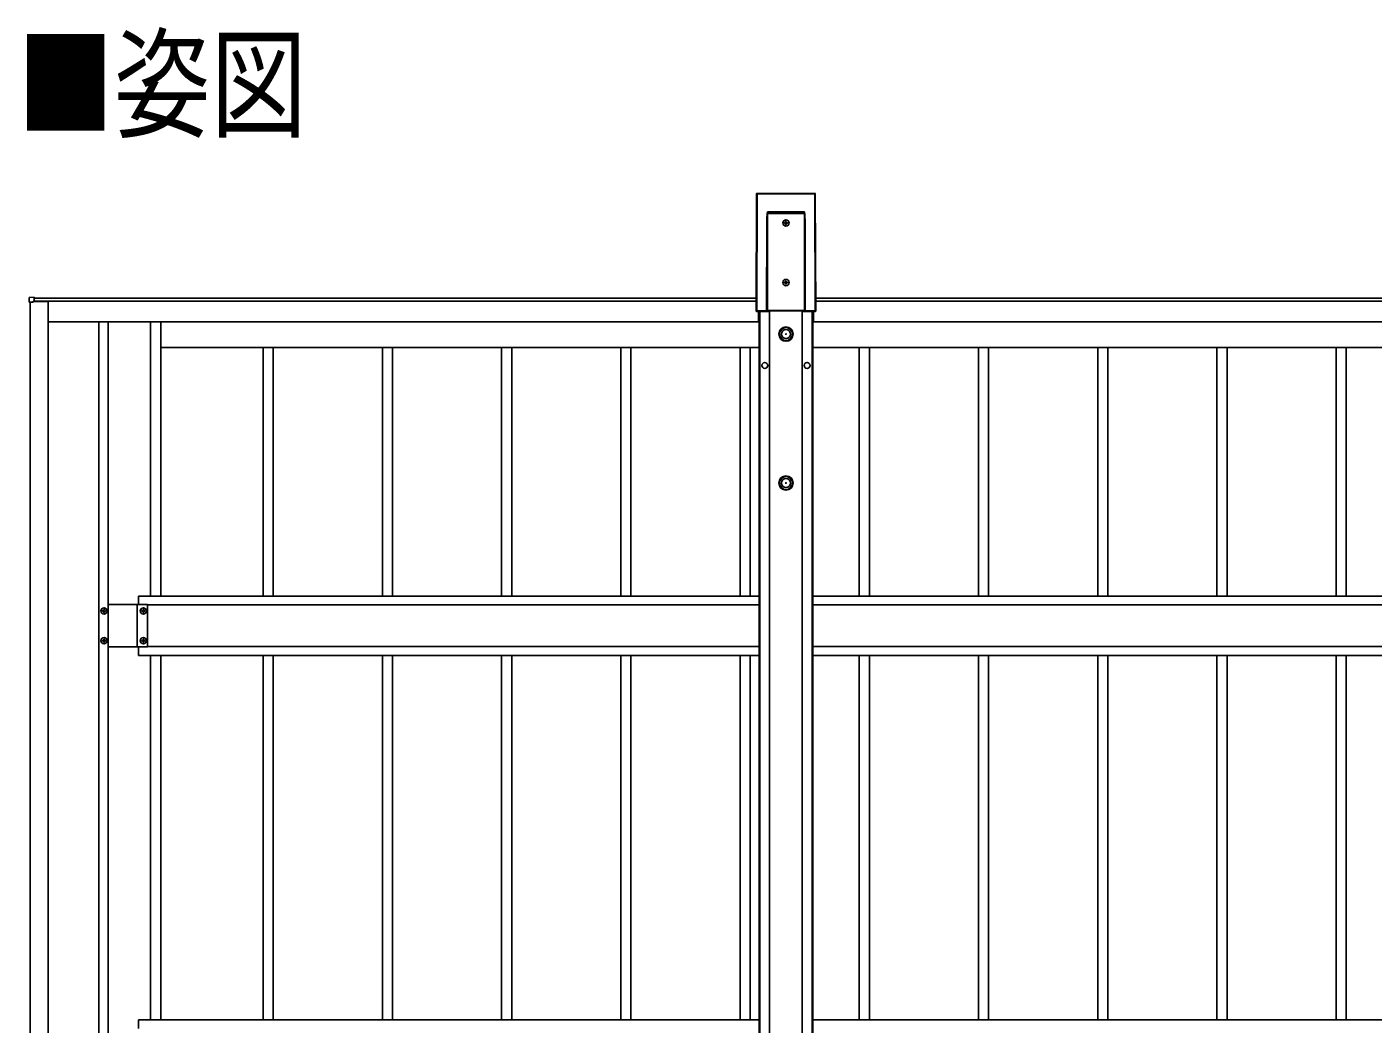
# Model space of a CAD drawing. Units: millimetres, scale not verified. Extents: x -12615 to 12615, y -8910 to 8910.
# Drawn here: x -3613 to -1355, y 575 to 2249 of the extents above; entities that cross this region are included whole.
import ezdxf
from ezdxf.enums import TextEntityAlignment as Align

# ---------------------------------------------------------------- set-up
doc = ezdxf.new("R2010")
doc.units = ezdxf.units.MM
doc.header["$LTSCALE"] = 50
doc.layers.add('0-2_USER1', color=3, linetype='Continuous')
doc.layers.add('0-5_YKK_A1', color=4, linetype='Continuous')
doc.styles.add('ＭＳ ゴシック', font='')
doc.styles.get('ＭＳ ゴシック').set_extended_font_data('MS Gothic')

msp = doc.modelspace()

# ---------------------------------------------------------------- linework, layer by layer
at = {"layer": '0-5_YKK_A1'}
for p, q in [((-2388.98, 1968.95), (-2389.61, 1771.81)), ((-2389.13, 1772.29), (-2388.5, 1968.47)), ((-2388.5, 1968.47), (-2388.98, 1968.95)), ((-2388.98, 1968.95), (-2388.98, 1968.95)), ((-2388, 1968.44), (-2388.63, 1772.26)), ((-2290.97, 1969.45), (-2388.48, 1969.45)), ((-2388.48, 1969.45), (-2388.48, 1969.44)), ((-2388.48, 1969.44), (-2388, 1968.97)), ((-2290.97, 1969.44), (-2388.48, 1969.44)), ((-2388, 1968.97), (-2291.45, 1968.97)), ((-2388, 1968.97), (-2388, 1968.44)), ((-2291.45, 1968.44), (-2388, 1968.44)), ((-2291.45, 1968.97), (-2290.97, 1969.44)), ((-2291.45, 1968.97), (-2291.45, 1968.44)), ((-2290.82, 1772.26), (-2291.45, 1968.44)), ((-2290.97, 1969.45), (-2290.97, 1969.44)), ((-2290.47, 1968.95), (-2290.95, 1968.47)), ((-2290.95, 1968.47), (-2290.32, 1772.29)), ((-2289.84, 1771.81), (-2290.47, 1968.95)), ((-2289.84, 1771.8), (-2290.47, 1968.95)), ((-2290.47, 1968.95), (-2290.47, 1968.95)), ((-2370.78, 1938.36), (-2308.67, 1938.36)), ((-2308.66, 1935.74), (-2370.78, 1935.74)), ((-2370.78, 1935.74), (-2370.78, 1772.81)), ((-2339.24, 1921.22), (-2339.24, 1922.18)), ((-2308.66, 1772.81), (-2308.66, 1935.74)), ((-2372.25, 1772.37), (-2371.78, 1919.15)), ((-2371.28, 1919.13), (-2371.75, 1772.34)), ((-2371.28, 1772.81), (-2371.28, 1919.13)), ((-2308.17, 1919.13), (-2308.17, 1772.81)), ((-2307.69, 1772.34), (-2308.17, 1919.13)), ((-2307.67, 1919.15), (-2307.2, 1772.37)), ((-2339.24, 1821.22), (-2339.24, 1822.18)), ((-3601.22, 1795.14), (-3608.75, 1794.68)), ((-3608.75, 1786.94), (-3603.04, 1786.94)), ((-3607.72, -722.09), (-3607.72, 1786.94)), ((-3603.04, 1786.94), (-3602.72, 1786.94)), ((-3602.72, 1786.94), (-3602.72, 1788.14)), ((-3577.72, 1788.12), (-3602.72, 1788.12)), ((-3602.22, 1788.12), (-3602.22, 1788.44)), ((-3601.22, 1794.64), (-3601.22, 1795.14)), ((-3601.22, 1788.74), (-3601.22, 1794.64)), ((-3601.22, 1793.62), (-2389.54, 1793.62)), ((-3601.22, 1788.62), (-2389.56, 1788.62)), ((-3599.22, 1788.6), (-2389.56, 1788.6)), ((-3599.22, 1788.6), (-3599.22, 1788.12)), ((-3577.72, -688.79), (-3577.72, 1788.12)), ((-2289.91, 1793.62), (884.46, 1793.62)), ((-2289.89, 1788.62), (884.44, 1788.62)), ((-2289.89, 1788.6), (884.44, 1788.6)), ((-2389.61, 1771.8), (-2389.61, 1771.81)), ((-2388.63, 1771.79), (-2389.11, 1771.3)), ((-2389.11, 1771.3), (-2368.35, 1771.3)), ((-2389.11, 1771.3), (-2368.35, 1771.3)), ((-2389.11, 1771.3), (-2389.11, 1771.3)), ((-2388.63, 1772.26), (-2372.25, 1772.26)), ((-2388.63, 1772.26), (-2388.63, 1771.79)), ((-2371.31, 1771.79), (-2388.63, 1771.79)), ((-2385.72, 1753.63), (-2385.72, 1771.3)), ((-2385.72, 1753.62), (-2385.72, 1771.3)), ((-2385.72, 1768.63), (-2384.72, 1768.63)), ((-2384.72, 1771.3), (-2384.72, -321.81)), ((-2383.52, 1771.3), (-2383.52, -321.81)), ((-2371.75, 1772.34), (-2371.28, 1772.81)), ((-2370.78, 1772.31), (-2371.31, 1771.79)), ((-2370.78, 1772.81), (-2308.66, 1772.81)), ((-2370.78, 1772.81), (-2370.78, 1772.31)), ((-2308.66, 1772.31), (-2370.78, 1772.31)), ((-2368.35, 1771.3), (-2368.1, 1772.19)), ((-2368.1, 1772.19), (-2311.22, 1772.19)), ((-2367.22, 1772.19), (-2367.22, -203.64)), ((-2312.22, 1772.19), (-2312.22, -203.64)), ((-2311.22, 1772.19), (-2310.97, 1771.3)), ((-2310.97, 1771.3), (-2290.34, 1771.3)), ((-2310.97, 1771.3), (-2290.34, 1771.3)), ((-2308.66, 1772.81), (-2308.66, 1772.31)), ((-2308.14, 1771.79), (-2308.66, 1772.31)), ((-2308.17, 1772.81), (-2307.69, 1772.34)), ((-2290.82, 1771.79), (-2308.14, 1771.79)), ((-2307.2, 1772.26), (-2290.82, 1772.26)), ((-2295.92, 1771.3), (-2295.92, -321.81)), ((-2294.72, 1771.3), (-2294.72, -321.81)), ((-2294.72, 1768.63), (-2293.72, 1768.63)), ((-2293.72, 1753.63), (-2293.72, 1771.3)), ((-2293.72, 1753.62), (-2293.72, 1771.3)), ((-2290.82, 1771.79), (-2290.82, 1772.26)), ((-2290.34, 1771.3), (-2290.82, 1771.79)), ((-2290.34, 1771.3), (-2290.34, 1771.3)), ((-2290.32, 1772.29), (-2289.84, 1771.8)), ((-2289.84, 1771.81), (-2289.84, 1771.8)), ((-3577.72, 1753.62), (-2385.72, 1753.62)), ((-3492.72, 1753.62), (-3492.72, -688.79)), ((-3476.72, 1753.62), (-3476.72, -688.79)), ((-3405.72, 1753.62), (-3405.72, 1293.63)), ((-3388.72, 1753.62), (-3388.72, 1293.63)), ((-2293.72, 1753.62), (888.28, 1753.62)), ((-3388.72, 1710.63), (-3201.62, 1710.63)), ((-3216.72, 1293.63), (-3216.72, 1710.63)), ((-3216.72, 1710.63), (-3001.62, 1710.63)), ((-3199.72, 1293.63), (-3199.72, 1710.63)), ((-3016.72, 1293.63), (-3016.72, 1710.63)), ((-3016.72, 1710.63), (-2801.62, 1710.63)), ((-2999.72, 1293.63), (-2999.72, 1710.63)), ((-2816.72, 1293.63), (-2816.72, 1710.63)), ((-2816.72, 1710.63), (-2601.62, 1710.63)), ((-2799.72, 1293.63), (-2799.72, 1710.63)), ((-2616.72, 1293.63), (-2616.72, 1710.63)), ((-2616.72, 1710.63), (-2401.62, 1710.63)), ((-2599.72, 1293.63), (-2599.72, 1710.63)), ((-2416.72, 1293.63), (-2416.72, 1710.63)), ((-2416.72, 1710.63), (-2384.72, 1710.63)), ((-2399.72, 1293.63), (-2399.72, 1710.63)), ((-2294.72, 1710.63), (-2201.62, 1710.63)), ((-2216.72, 1293.63), (-2216.72, 1710.63)), ((-2216.72, 1710.63), (-2001.62, 1710.63)), ((-2199.72, 1293.63), (-2199.72, 1710.63)), ((-2016.72, 1293.63), (-2016.72, 1710.63)), ((-2016.72, 1710.63), (-1801.62, 1710.63)), ((-1999.72, 1293.63), (-1999.72, 1710.63)), ((-1816.72, 1293.63), (-1816.72, 1710.63)), ((-1816.72, 1710.63), (-1601.62, 1710.63)), ((-1799.72, 1293.63), (-1799.72, 1710.63)), ((-1616.72, 1293.63), (-1616.72, 1710.63)), ((-1616.72, 1710.63), (-1401.62, 1710.63)), ((-1599.72, 1293.63), (-1599.72, 1710.63)), ((-1416.72, 1293.63), (-1416.72, 1710.63)), ((-1416.72, 1710.63), (-1201.62, 1710.63)), ((-1399.72, 1293.63), (-1399.72, 1710.63)), ((-3425.72, 1293.63), (-3425.72, 1279.13)), ((-3425.72, 1293.63), (-2384.72, 1293.63)), ((-2294.72, 1293.63), (889.28, 1293.63)), ((-3484.2, 1270.07), (-3484.2, 1271.03)), ((-3410.72, 1279.13), (-3476.72, 1279.13)), ((-3410.72, 1279.13), (-3476.72, 1279.13)), ((-3428.22, 1208.13), (-3428.22, 1279.13)), ((-3428.22, 1208.13), (-3428.22, 1279.13)), ((-3418.2, 1270.07), (-3418.2, 1271.03)), ((-3410.72, 1208.13), (-3410.72, 1279.13)), ((-3410.72, 1208.13), (-3410.72, 1279.13)), ((-3410.72, 1278.63), (-2384.72, 1278.63)), ((-2294.72, 1278.63), (889.28, 1278.63)), ((-3484.2, 1220.07), (-3484.2, 1221.03)), ((-3418.2, 1220.07), (-3418.2, 1221.03)), ((-3410.72, 1208.13), (-3476.72, 1208.13)), ((-3410.72, 1208.13), (-3476.72, 1208.13)), ((-3425.72, 1193.63), (-3425.72, 1208.13)), ((-3410.72, 1208.63), (-2384.72, 1208.63)), ((-2294.72, 1208.63), (889.28, 1208.63)), ((-3425.72, 1193.63), (-2384.72, 1193.63)), ((-3405.72, 1193.63), (-3405.72, 582.42)), ((-3388.72, 1193.63), (-3388.72, 582.42)), ((-3216.72, 582.42), (-3216.72, 1193.63)), ((-3199.72, 582.42), (-3199.72, 1193.63)), ((-3016.72, 582.42), (-3016.72, 1193.63)), ((-2999.72, 582.42), (-2999.72, 1193.63)), ((-2816.72, 582.42), (-2816.72, 1193.63)), ((-2799.72, 582.42), (-2799.72, 1193.63)), ((-2616.72, 582.42), (-2616.72, 1193.63)), ((-2599.72, 582.42), (-2599.72, 1193.63)), ((-2416.72, 582.42), (-2416.72, 1193.63)), ((-2399.72, 582.42), (-2399.72, 1193.63)), ((-2294.72, 1193.63), (889.28, 1193.63)), ((-2216.72, 582.42), (-2216.72, 1193.63)), ((-2199.72, 582.42), (-2199.72, 1193.63)), ((-2016.72, 582.42), (-2016.72, 1193.63)), ((-1999.72, 582.42), (-1999.72, 1193.63)), ((-1816.72, 582.42), (-1816.72, 1193.63)), ((-1799.72, 582.42), (-1799.72, 1193.63)), ((-1616.72, 582.42), (-1616.72, 1193.63)), ((-1599.72, 582.42), (-1599.72, 1193.63)), ((-1416.72, 582.42), (-1416.72, 1193.63)), ((-1399.72, 582.42), (-1399.72, 1193.63)), ((-3425.72, 582.42), (-3425.72, 567.92)), ((-3425.72, 582.42), (-2384.72, 582.42)), ((-2294.72, 582.42), (889.28, 582.42))]:
    msp.add_line(p, q, dxfattribs=at)
for points in [[(-2388.98, 1968.95), (-2389.61, 1771.8), (-2389.13, 1772.29)], [(-2371.15, 1935.77), (-2370.87, 1937.75), (-2370.79, 1938.32), (-2370.78, 1938.36)], [(-2370.78, 1935.74), (-2370.81, 1935.74), (-2370.83, 1935.74), (-2370.85, 1935.74), (-2370.88, 1935.74), (-2370.9, 1935.74), (-2370.92, 1935.74), (-2370.94, 1935.74), (-2370.97, 1935.74)], [(-2341.16, 1920.26), (-2342.12, 1920.26), (-2342.12, 1919.3), (-2341.16, 1919.3)], [(-2339.24, 1922.18), (-2340.2, 1922.18), (-2340.2, 1921.22)], [(-2338.28, 1919.3), (-2337.32, 1919.3), (-2337.32, 1920.26), (-2338.28, 1920.26)], [(-2308.48, 1935.74), (-2308.62, 1937.74), (-2308.67, 1938.32), (-2308.67, 1938.36)], [(-2308.66, 1935.74), (-2308.64, 1935.74), (-2308.62, 1935.74), (-2308.59, 1935.74), (-2308.57, 1935.74), (-2308.55, 1935.74), (-2308.53, 1935.74), (-2308.5, 1935.74), (-2308.48, 1935.74)], [(-2340.2, 1918.34), (-2340.2, 1917.38), (-2339.24, 1917.38), (-2339.24, 1918.34)], [(-2341.16, 1820.26), (-2342.12, 1820.26), (-2342.12, 1819.3), (-2341.16, 1819.3)], [(-2339.24, 1822.18), (-2340.2, 1822.18), (-2340.2, 1821.22)], [(-2340.2, 1818.34), (-2340.2, 1817.38), (-2339.24, 1817.38), (-2339.24, 1818.34)], [(-2338.28, 1819.3), (-2337.32, 1819.3), (-2337.32, 1820.26), (-2338.28, 1820.26)], [(-3609.22, 1794.18), (-3609.22, 1786.94), (-3608.75, 1786.94)], [(-3602.42, 1788.44), (-3601.22, 1788.44), (-3601.22, 1788.74)], [(-2370.78, 1772.81), (-2370.88, 1772.81), (-2370.97, 1772.81), (-2371.05, 1772.81), (-2371.13, 1772.81), (-2371.19, 1772.81), (-2371.24, 1772.81), (-2371.27, 1772.81), (-2371.28, 1772.81)], [(-2308.66, 1772.81), (-2308.57, 1772.81), (-2308.48, 1772.81), (-2308.4, 1772.81), (-2308.32, 1772.81), (-2308.26, 1772.81), (-2308.21, 1772.81), (-2308.18, 1772.81), (-2308.17, 1772.81)], [(-3485.16, 1268.15), (-3486.12, 1268.15), (-3486.12, 1269.11), (-3485.16, 1269.11)], [(-3484.2, 1271.03), (-3483.24, 1271.03), (-3483.24, 1270.07)], [(-3483.24, 1267.19), (-3483.24, 1266.23), (-3484.2, 1266.23), (-3484.2, 1267.19)], [(-3482.28, 1269.11), (-3481.32, 1269.11), (-3481.32, 1268.15), (-3482.28, 1268.15)], [(-3419.16, 1268.15), (-3420.12, 1268.15), (-3420.12, 1269.11), (-3419.16, 1269.11)], [(-3418.2, 1271.03), (-3417.24, 1271.03), (-3417.24, 1270.07)], [(-3417.24, 1267.19), (-3417.24, 1266.23), (-3418.2, 1266.23), (-3418.2, 1267.19)], [(-3416.28, 1269.11), (-3415.32, 1269.11), (-3415.32, 1268.15), (-3416.28, 1268.15)], [(-3484.2, 1221.03), (-3483.24, 1221.03), (-3483.24, 1220.07)], [(-3418.2, 1221.03), (-3417.24, 1221.03), (-3417.24, 1220.07)], [(-3485.16, 1218.15), (-3486.12, 1218.15), (-3486.12, 1219.11), (-3485.16, 1219.11)], [(-3483.24, 1217.19), (-3483.24, 1216.23), (-3484.2, 1216.23), (-3484.2, 1217.19)], [(-3482.28, 1219.11), (-3481.32, 1219.11), (-3481.32, 1218.15), (-3482.28, 1218.15)], [(-3419.16, 1218.15), (-3420.12, 1218.15), (-3420.12, 1219.11), (-3419.16, 1219.11)], [(-3417.24, 1217.19), (-3417.24, 1216.23), (-3418.2, 1216.23), (-3418.2, 1217.19)], [(-3416.28, 1219.11), (-3415.32, 1219.11), (-3415.32, 1218.15), (-3416.28, 1218.15)]]:
    msp.add_lwpolyline(points, dxfattribs=at)
for centre, radius in [((-2339.72, 1919.78), 5.3), ((-2339.72, 1819.78), 5.3), ((-2339.66, 1733.27), 12), ((-2339.66, 1733.27), 10.88), ((-2339.66, 1733.27), 7.48), ((-2339.66, 1733.27), 0.5), ((-2375.22, 1680.63), 5), ((-2304.22, 1680.63), 5), ((-2339.66, 1483.27), 12), ((-2339.66, 1483.27), 10.88), ((-2339.66, 1483.27), 7.48), ((-2339.66, 1483.27), 0.5), ((-3483.72, 1268.63), 5.3), ((-3417.72, 1268.63), 5.3), ((-3483.72, 1218.63), 5.3), ((-3417.72, 1218.63), 5.3)]:
    msp.add_circle(centre, radius, dxfattribs=at)
for centre, radius, start, end in [((-2388.48, 1968.95), 0.5, 90, 179.81634), ((-2388.48, 1968.94), 0.501, 90.24971, 179.75029), ((-2388, 1968.46), 0.501, 90.24971, 179.75029), ((-2388.11, 1971.2), 2.76, 261.80183, 272.1952), ((-2291.45, 1968.46), 0.501, 0.24971, 89.75029), ((-2291.34, 1971.2), 2.76, 267.8048, 278.19817), ((-2290.97, 1968.95), 0.5, 0.18366, 90), ((-2290.97, 1968.94), 0.501, 0.24971, 89.75029), ((-2372.36, 1926.77), 9.09, 81.20266, 82.35702), ((-1929.41, 1905.78), 442.57, 175.77814, 176.1178), ((-2341.16, 1921.22), 0.96, 270, 0), ((-2338.28, 1921.22), 0.96, 180, 270), ((-2607.4, 1894.78), 301.89, 7.80423, 8.30085), ((-2307.09, 1926.77), 9.09, 97.64298, 98.79734), ((-2371.68, 1916.4), 2.76, 81.80183, 92.1952), ((-2341.16, 1918.34), 0.96, 0, 90), ((-2338.28, 1918.34), 0.96, 90, 180), ((-2307.77, 1916.4), 2.76, 87.8048, 98.19817), ((-2341.16, 1821.22), 0.96, 270, 0), ((-2341.16, 1818.34), 0.96, 0, 90), ((-2338.28, 1821.22), 0.96, 180, 270), ((-2338.28, 1818.34), 0.96, 90, 180), ((-3608.72, 1794.18), 0.5, 93.5, 180), ((-3602.42, 1788.14), 0.3, 90, 180), ((-2389.11, 1771.81), 0.501, 180.24971, 269.75029), ((-2389.11, 1771.8), 0.5, 179.81634, 270), ((-2388.63, 1772.29), 0.501, 180.24971, 269.75029), ((-2388.73, 1775.02), 2.76, 261.80183, 272.1952), ((-2372.15, 1769.61), 2.76, 81.80183, 92.1952), ((-2371.84, 1769.5), 2.79, 88.18282, 98.39155), ((-2370.78, 1772.82), 0.501, 180.24971, 269.75029), ((-2308.67, 1772.82), 0.501, 270.24971, 359.75029), ((-2307.61, 1769.5), 2.79, 81.60845, 91.81718), ((-2307.3, 1769.61), 2.76, 87.8048, 98.19817), ((-2290.71, 1775.02), 2.76, 267.8048, 278.19817), ((-2290.82, 1772.29), 0.501, 270.24971, 359.75029), ((-2290.34, 1771.81), 0.501, 270.24971, 359.75029), ((-2290.34, 1771.8), 0.5, 270, 0.18366), ((-3485.16, 1270.07), 0.96, 270, 0), ((-3485.16, 1267.19), 0.96, 0, 90), ((-3482.28, 1270.07), 0.96, 180, 270), ((-3482.28, 1267.19), 0.96, 90, 180), ((-3419.16, 1270.07), 0.96, 270, 0), ((-3419.16, 1267.19), 0.96, 0, 90), ((-3416.28, 1270.07), 0.96, 180, 270), ((-3416.28, 1267.19), 0.96, 90, 180), ((-3485.16, 1220.07), 0.96, 270, 0), ((-3482.28, 1220.07), 0.96, 180, 270), ((-3419.16, 1220.07), 0.96, 270, 0), ((-3416.28, 1220.07), 0.96, 180, 270), ((-3485.16, 1217.19), 0.96, 0, 90), ((-3482.28, 1217.19), 0.96, 90, 180), ((-3419.16, 1217.19), 0.96, 0, 90), ((-3416.28, 1217.19), 0.96, 90, 180)]:
    msp.add_arc(centre, radius, start, end, dxfattribs=at)
for centre, major_axis, ratio, start_param, end_param in [((-2370.78, 1917.99), (0, -19.08), 0.052413, 3.5123474, 4.6513024), ((-2370.78, 1917.96), (0, -19.08), 0.026207, 3.5123474, 4.6513024), ((-2367.7, 1935.74), (0, -50), 0.061774, 4.6600291, 4.7123946), ((-2311.75, 1935.74), (0, -50), 0.061774, 1.5707907, 1.6231562), ((-2308.66, 1917.96), (0, -19.08), 0.026207, 1.6318829, 2.7708379), ((-2308.66, 1917.99), (0, -19.08), 0.052413, 1.6318829, 2.7708379), ((-2371.25, 1772.37), (-0.543, -0.848), 0.992387, 5.2824884, 5.3922079), ((-2371.31, 1772.29), (0.941, -0.042), 0.529688, 3.2789358, 4.7362857), ((-2371.25, 1772.35), (-0.293, -0.417), 0.981557, 5.3232786, 5.4329981), ((-2371.31, 1772.29), (0.185, -0.478), 0.839234, 4.3937254, 5.8510754), ((-2308.14, 1772.29), (-0.185, -0.478), 0.839234, 0.4321099, 1.8894599), ((-2308.14, 1772.29), (0.941, 0.042), 0.529688, 4.6884922, 6.1458421), ((-2308.2, 1772.35), (0.293, -0.417), 0.981557, 0.8501872, 0.9599067), ((-2308.2, 1772.37), (0.543, -0.848), 0.992387, 0.8909775, 1.0006969)]:
    msp.add_ellipse(centre, major_axis=major_axis, ratio=ratio, start_param=start_param, end_param=end_param, dxfattribs=at)

# ---------------------------------------------------------------- texts
at = {"layer": '0-2_USER1', "style": 'ＭＳ ゴシック', "width": 0.8}
msp.add_text('■姿図', height=148.5, dxfattribs=at).set_placement((-3629.32, 2034.12), align=Align.BOTTOM_LEFT)

doc.saveas('drawing.dxf')
